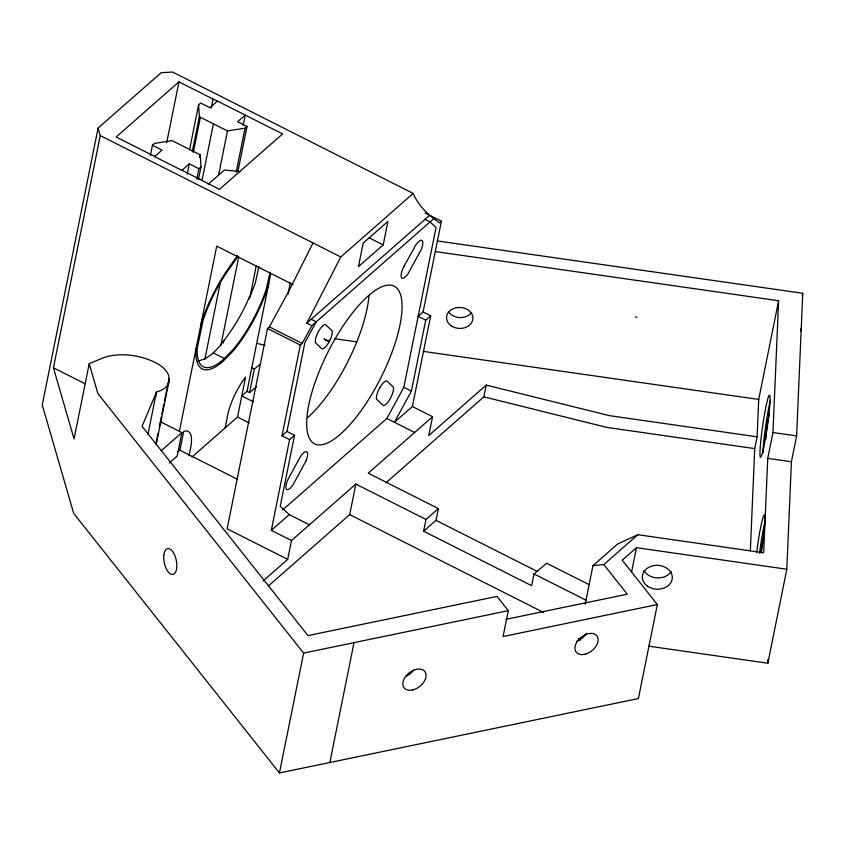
<?xml version="1.0" encoding="UTF-8"?>
<svg xmlns="http://www.w3.org/2000/svg" width="845" height="845" viewBox="0 0 845 845"><rect width="100%" height="100%" fill="white"/><g stroke="black" fill="none" stroke-linecap="round" stroke-linejoin="round"><path stroke-width="1.27" d="M750.339 550.845L754.722 448.6L757.109 436.812L758.715 399.431L778.615 300.757L435.312 251.567M778.615 300.757L772.953 432.524L767.735 458.381L763.69 552.757L637.838 534.716L617.716 543.927L592.968 565.643L585.215 604.101M648.611 646.15L767.851 663.24L768.02 659.28M767.851 663.24L786.801 569.234L791.416 461.74L796.624 435.893L802.75 293.278L437.245 240.931M196.114 348.32L195.882 350.041A72.057 23.987 -63.2 0 0 222.763 361.597L232.745 351.435A72.057 23.987 -63.2 0 0 267.369 288.694L268.71 283.793M147.991 434.351L156.462 391.953L160.592 390.633A28.265 16.974 11.4 0 0 169.285 379.711L168.514 375.148A28.265 16.974 11.4 0 0 155.966 362.917A46.01 27.642 11.4 0 0 103.174 357.836L89.221 363.709L74.054 438.914L53.436 367.797L100.259 135.601L98.073 128.091L161.194 72.691L172.655 72.057L413.184 193.41C418.729 206.433 428.51 215.126 439.548 222.848L441.407 221.21L425.003 212.94M98.073 128.091L42.25 404.935L73.695 513.39L279.452 772.943L638.387 698.551L657.347 604.555L622.205 560.214L636.475 547.687L786.801 569.234M150.357 155.607L152.449 145.256L154.55 143.418L172.126 140.64L200.254 154.836L200.994 166.845L198.385 179.784M166.697 142.668L178.96 81.87L217.323 101.22M189.481 150.019L198.617 104.738L200.561 103.027L209.898 107.737L217.482 101.094L282.6 133.943L219.478 189.343L182.024 170.236M187.21 174.197L189.301 163.845L198.892 168.694L200.994 166.845M192.311 151.677L199.346 116.747L198.617 104.738M193.357 152.206L200.392 117.275M199.726 157.423L200.254 154.836M196.8 179.034L198.892 168.694M211.208 108.118L213.035 99.055M201.934 180.767L213.415 123.845M155.966 443.498L158.026 433.295M159.304 426.926L161.363 416.722M161.881 414.177L163.93 403.984M164.448 401.428L169.074 378.486M156.167 444.724L169.285 379.711M218.612 174.926L227.474 130.943L245.05 128.165L247.004 126.465L237.656 121.754L245.24 115.1L243.159 125.451M179.383 431.341L216.721 246.148L292.993 284.628M160.55 421.835L181.897 432.608L177.165 456.11L169.296 463.018M178.147 451.758L179.9 450.227L183.692 431.425A37.486 12.474 -63.2 0 1 189.903 451.114L188.953 455.814M236.188 172.158L245.05 128.165M237.867 171.736L247.004 126.465M197.751 361.153L204.902 358.977L220.365 282.325M204.902 358.977L212.053 354.087L220.957 345.024L238.765 256.722M223.344 343.049L223.862 340.493M249.011 299.119L255.158 283.624L258.929 266.566M250.035 296.806L256.257 265.964M225.14 427.929L227.03 418.528A37.486 12.474 -63.2 0 1 245.568 377.113L237.508 417.06L191.921 457.082M270.041 272.174L266.27 289.222A69.639 23.185 -63.2 0 1 232.808 349.872L223.164 359.685A69.639 23.185 -63.2 0 1 197.191 348.52L203.17 320.012A69.639 23.185 -63.2 0 1 226.851 272.28L237.741 256.658M253.511 401.829L241.776 395.914L247.036 391.298L270.759 273.622M247.036 391.298L249.56 392.566L254.303 369.064L260.249 364.121M313.03 242.948L288.715 291.367L269.365 326.857L267.516 328.494L227.125 528.79L287.701 559.348L291.493 540.546L355.84 484.069L425.986 519.453L438.365 508.595L368.219 473.2L432.577 416.722L412.381 406.529L394.435 422.278L411.409 391.129L425.732 320.128L430.675 315.787L423.102 311.963L418.159 316.305L425.732 320.128M288.029 294.007L290.342 282.536M282.029 435.798L286.973 431.446L294.546 435.27L289.603 439.611L282.029 435.798L300.324 345.045L302.183 343.419L311.858 325.674L434.414 218.094M286.973 431.446L304.887 342.647L316.231 321.829L311.182 319.283M291.493 540.546L271.298 530.364L289.603 439.611M294.546 435.27L280.234 506.271L289.243 514.616L309.439 524.798M383.207 244.87L387.939 221.369L363.192 243.096L358.449 266.597L383.207 244.87L369.075 237.751M279.452 772.943L303.619 653.09L97.872 393.538L89.221 363.709M268.478 585.891L349.682 514.616L355.84 484.069M282.652 509.926L386.862 418.465L403.836 387.316L436.062 227.506L430.042 221.929L424.993 219.383M329.846 762.496L354.013 642.644L508.289 610.671L503.071 636.528L657.347 604.555M423.102 311.963L441.407 221.21M412.381 406.529L430.675 315.787M432.577 416.722L428.785 435.524L486.224 385.098L609.329 415.634L757.109 436.812M588.912 584.55L546.683 563.245L533.987 573.945L531.621 585.691L423.62 531.209L425.986 519.453M423.62 531.209L435.988 520.34L438.365 508.595M385.827 482.896L483.858 396.844L486.224 385.098M631.542 572.149L636.475 547.687M802.232 295.856L802.75 293.278M800.722 330.976L801.24 328.399M155.438 397.277L156.589 391.911L142.044 426.313L307.939 635.598L497.029 596.412L508.289 610.671M200.73 325.452L202.082 320.551A72.057 23.987 -63.2 0 1 226.576 271.15L237.466 255.539M249.528 296.553C242.42 313.611 232.861 329.656 221.2 344.01L220.45 344.771L220.957 345.024M413.184 193.41L340.788 256.954L306.809 323.128L311.858 325.674M178.96 81.87L116.156 136.996L154.772 156.483M189.301 163.845L181.876 170.363L154.614 156.61L162.039 150.093L152.449 145.256M208.187 184.273L224.474 169.982L239.948 171.588M161.258 450.734L181.897 432.608M306.809 323.128L429.366 215.549M271.298 530.364L289.243 514.616M262.943 581.085L287.701 559.348M592.968 565.643L603.816 564.587L637.838 534.716M249.56 392.566L256.51 386.788M303.619 653.09L354.013 642.644M506.007 619.322L627.275 594.193L603.816 564.587M635.461 316.991L637.003 317.202M334.493 338.676L356.685 341.855M423.25 351.383L758.715 399.431M772.953 432.524L796.624 435.893M767.735 458.381L791.416 461.74M754.722 448.6L606.942 427.422L483.858 396.844M199.346 116.747L227.474 130.943M100.259 135.601L340.788 256.954M324.216 339.003L329.265 341.549M324.142 339.151L329.191 341.697M403.836 387.316L411.409 391.129M269.365 326.857L302.183 343.419M267.516 328.494L300.324 345.045M386.862 418.465L414.631 432.471M251.778 367.797L254.303 369.064M213.215 352.904L224.326 358.502M237.508 417.06L249.243 422.986M533.987 573.945L586.007 600.182M349.682 514.616L543.377 612.34M53.436 367.797L85.218 383.831M179.9 450.227L237.392 479.231M435.988 520.34L537.251 571.431M578.276 638.503L579.913 640.563M265.034 345.161A27.663 16.615 11.4 0 1 257.989 343.588M671.194 571.569A15.009 11.946 2.5 0 1 657.357 577.938A15.009 11.946 2.5 0 1 644.017 570.523M765.94 439.231A13.193 0.993 -81.8 0 1 766.922 426.894A13.193 0.993 -81.8 0 1 769.478 414.008M762.972 452.793A31.339 2.355 -81.8 0 1 770.207 401.217M413.627 670.074A13.193 8.598 -38.4 0 1 405.801 676.444M369.001 295.359A88.334 29.406 -63.2 0 1 307.591 417.673M471.742 312.344A13.193 10.499 2.5 0 1 459.881 317.583A13.193 10.499 2.5 0 1 448.357 311.53M756.592 552.757A31.297 2.355 -81.8 0 1 764.303 514.996A31.297 2.355 -81.8 0 1 761.197 552.989M761.134 552.017A13.193 0.993 -81.8 0 1 764.429 533.66M759.549 553.179A31.297 2.355 -81.8 0 1 764.82 522.104M586.388 633.349A13.193 8.598 -38.4 0 1 576.881 641.186M305.964 460.99L293.025 484.819A10.805 3.602 -63.2 0 1 286.561 489.382A10.805 3.602 -63.2 0 1 287.744 479.928L300.281 456.839A10.805 3.602 -63.2 0 1 306.851 451.843L307.443 452.719A10.805 3.602 -63.2 0 1 305.964 460.99M404.111 266.154L402.928 268.583A10.805 3.602 -63.2 0 0 401.755 278.026A10.805 3.602 -63.2 0 0 408.219 273.453L420.979 250.035A10.805 3.602 -63.2 0 0 422.162 240.582A10.805 3.602 -63.2 0 0 415.698 245.145L404.111 266.154M330.268 339.553L329.001 342.067A10.805 3.602 -63.2 0 1 322.04 348.953L315.417 342.69A10.805 3.602 -63.2 0 1 318.364 331.684A10.805 3.602 -63.2 0 1 325.367 324.438L332.191 330.902A10.805 3.602 -63.2 0 1 330.268 339.553M379.859 387.559L378.549 390.094A10.943 3.644 -63.2 0 0 376.426 398.988L383.303 405.642A10.943 3.644 -63.2 0 0 390.39 398.301A10.943 3.644 -63.2 0 0 393.379 387.168L386.852 380.905A10.943 3.644 -63.2 0 0 379.859 387.559M763.711 447.417A31.339 2.355 -81.8 0 0 769.869 395.925A31.339 2.355 -81.8 0 0 761.472 434.964A31.339 2.355 -81.8 0 0 763.711 447.417M412.645 689.942A13.193 8.598 -38.4 0 0 425.331 672.25A13.193 8.598 -38.4 0 0 405.42 676.771A13.193 8.598 -38.4 0 0 412.645 689.942M352.671 421.507A88.334 29.406 -63.2 0 0 396.463 287.733A88.334 29.406 -63.2 0 0 313.949 385.7A88.334 29.406 -63.2 0 0 352.671 421.507M585.025 654.199A13.193 8.598 -38.4 0 0 597.278 636.391A13.193 8.598 -38.4 0 0 577.293 641.397A13.193 8.598 -38.4 0 0 585.025 654.199M163.835 555.313A13.193 6.116 78.3 0 0 172.528 574.505A13.193 6.116 78.3 0 0 174.503 554.764A13.193 6.116 78.3 0 0 163.835 555.313M647.333 586.05A15.009 11.946 2.5 0 0 671.997 579.913A15.009 11.946 2.5 0 0 652.572 565.865A15.009 11.946 2.5 0 0 647.333 586.05M451.452 325.99A13.193 10.499 2.5 0 0 472.756 319.769A13.193 10.499 2.5 0 0 454.98 308.066A13.193 10.499 2.5 0 0 451.452 325.99"/></g></svg>
